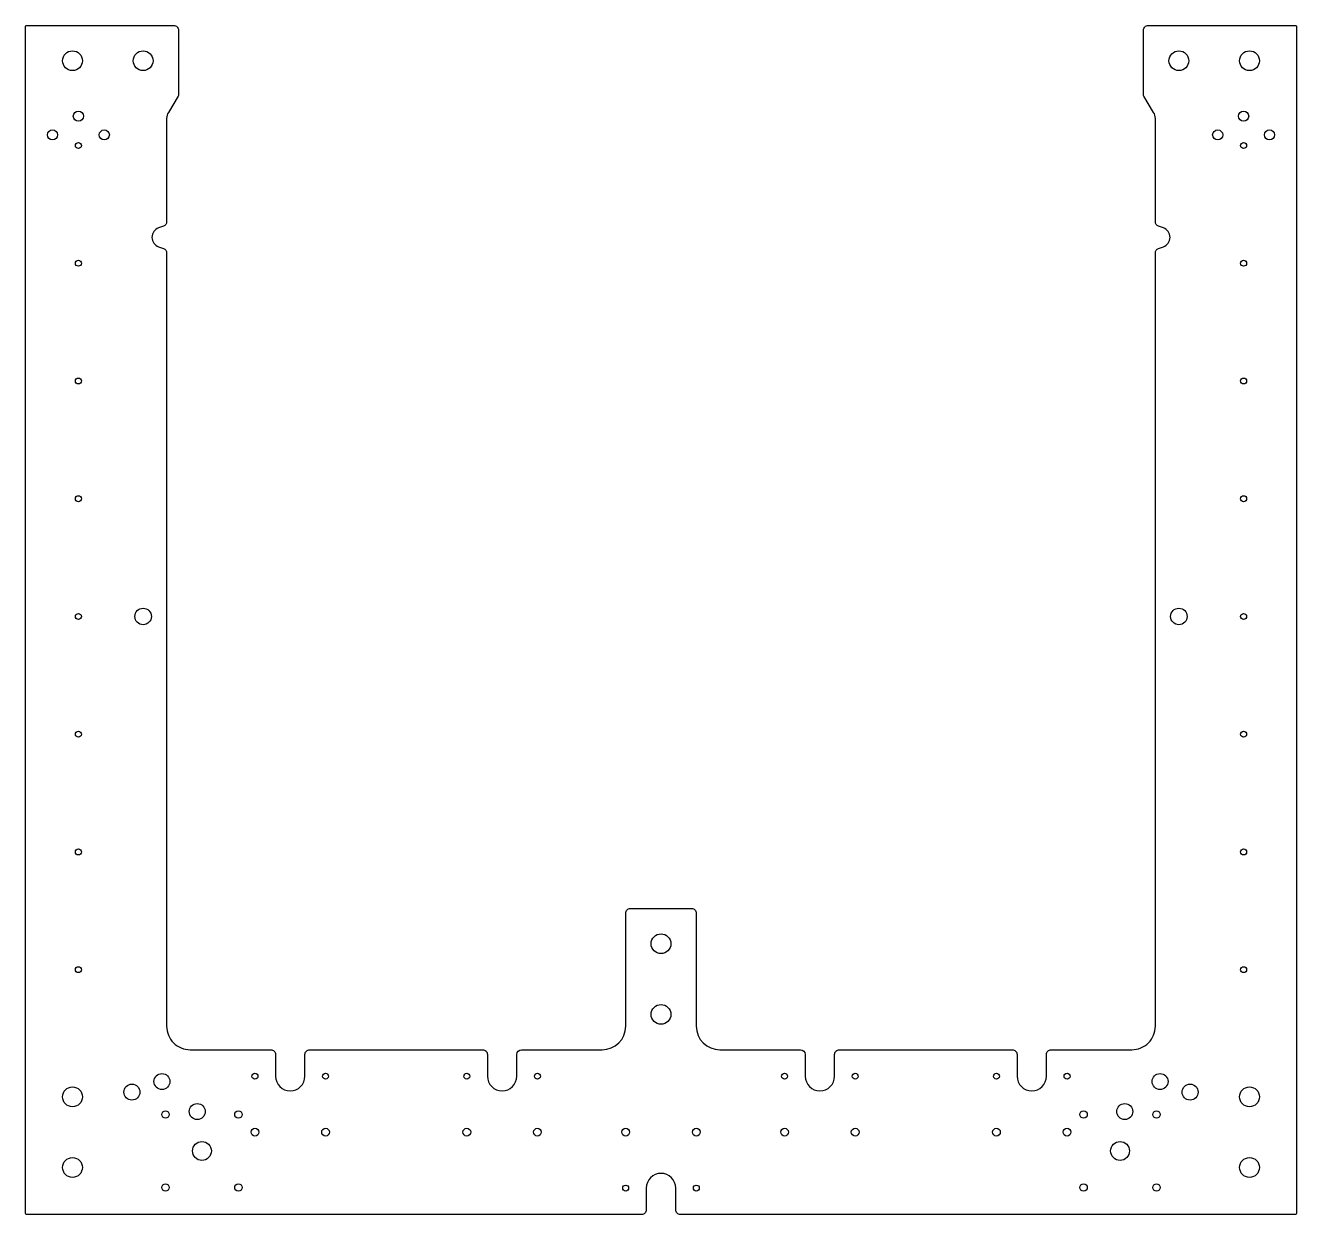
# Model space of a CAD drawing. Header units: millimetres. Extents: x -270 to 270, y -248 to 258.
import ezdxf

# ---------------------------------------------------------------- set-up
doc = ezdxf.new("R2010")
doc.units = ezdxf.units.MM
doc.layers.get('0').update_dxf_attribs({"linetype": 'CONTINUOUS'})

msp = doc.modelspace()

# ---------------------------------------------------------------- linework, layer by layer
msp.add_lwpolyline([(210, 160.85, -0.315299), (211.32, 162.73), (213.45, 163.51, 0.700208), (213.45, 171.49), (211.32, 172.27, -0.315299), (210, 174.15), (210, 218, 0.135856), (209.29, 220.57), (205.14, 227.49, -0.135856), (205, 228), (205, 255.5, -0.414214), (207, 257.5), (269.5, 257.5, -0.414214), (270, 257), (270, -247, -0.412837), (269.5, -247.5), (8.25, -247.5, -0.414214), (6.25, -245.5), (6.25, -236.25, 1), (-6.25, -236.25), (-6.25, -245.5, -0.414214), (-8.25, -247.5), (-269.5, -247.5, -0.412837), (-270, -247), (-270, 257, -0.414214), (-269.5, 257.5), (-207, 257.5, -0.414214), (-205, 255.5), (-205, 228, -0.135856), (-205.14, 227.49), (-209.29, 220.57, 0.135856), (-210, 218), (-210, 174.15, -0.315299), (-211.32, 172.27), (-213.45, 171.49, 0.700208), (-213.45, 163.51), (-211.32, 162.73, -0.315299), (-210, 160.85), (-210, -167.5, 0.414214), (-200, -177.5), (-165.75, -177.5, -0.414214), (-163.75, -179.5), (-163.75, -188.75, 1), (-151.25, -188.75), (-151.25, -179.5, -0.414214), (-149.25, -177.5), (-75.75, -177.5, -0.414214), (-73.75, -179.5), (-73.75, -188.75, 1), (-61.25, -188.75), (-61.25, -179.5, -0.414213), (-59.25, -177.5), (-25, -177.5, 0.414213), (-15, -167.5), (-15, -119.5, -0.414214), (-13, -117.5), (13, -117.5, -0.414214), (15, -119.5), (15, -167.5, 0.414213), (25, -177.5), (59.25, -177.5, -0.414213), (61.25, -179.5), (61.25, -188.75, 1), (73.75, -188.75), (73.75, -179.5, -0.414214), (75.75, -177.5), (149.25, -177.5, -0.414214), (151.25, -179.5), (151.25, -188.75, 1), (163.75, -188.75), (163.75, -179.5, -0.414214), (165.75, -177.5), (200, -177.5, 0.414214), (210, -167.5)], format="xyb", close=True)
for centre, radius in [((-250, 242.5), 4.2), ((-220, 242.5), 4.2), ((220, 242.5), 4.2), ((250, 242.5), 4.2), ((-247.5, 219), 2.15), ((247.5, 219), 2.15), ((-258.5, 211), 2.15), ((-236.5, 211), 2.15), ((236.5, 211), 2.15), ((258.5, 211), 2.15), ((-247.5, 206.5), 1.26), ((247.5, 206.5), 1.26), ((-247.5, 156.5), 1.26), ((247.5, 156.5), 1.26), ((-247.5, 106.5), 1.26), ((247.5, 106.5), 1.26), ((-247.5, 56.5), 1.26), ((247.5, 56.5), 1.26), ((-247.5, 6.5), 1.26), ((-220, 6.5), 3.5), ((220, 6.5), 3.5), ((247.5, 6.5), 1.26), ((-247.5, -43.5), 1.26), ((247.5, -43.5), 1.26), ((-247.5, -93.5), 1.26), ((247.5, -93.5), 1.26), ((0, -132.5), 4.2), ((-247.5, -143.5), 1.26), ((247.5, -143.5), 1.26), ((0, -162.5), 4.2), ((-212, -191), 3.39), ((-172.5, -188.75), 1.26), ((-142.5, -188.75), 1.26), ((-82.5, -188.75), 1.26), ((-52.5, -188.75), 1.26), ((52.5, -188.75), 1.26), ((82.5, -188.75), 1.26), ((142.5, -188.75), 1.26), ((172.5, -188.75), 1.26), ((212, -191), 3.39), ((-250, -197.5), 4.2), ((-224.75, -195.5), 3.39), ((224.75, -195.5), 3.39), ((250, -197.5), 4.2), ((-210.5, -205), 1.6), ((-197, -203.75), 3.39), ((-179.5, -205), 1.6), ((179.5, -205), 1.6), ((197, -203.75), 3.39), ((210.5, -205), 1.6), ((-172.5, -212.5), 1.65), ((-142.5, -212.5), 1.65), ((-82.5, -212.5), 1.65), ((-52.5, -212.5), 1.65), ((-15, -212.5), 1.65), ((15, -212.5), 1.65), ((52.5, -212.5), 1.65), ((82.5, -212.5), 1.65), ((142.5, -212.5), 1.65), ((172.5, -212.5), 1.65), ((-195, -220.5), 4), ((195, -220.5), 4), ((-250, -227.5), 4.2), ((250, -227.5), 4.2), ((-210.5, -236), 1.6), ((-179.5, -236), 1.6), ((-15, -236.25), 1.26), ((15, -236.25), 1.26), ((179.5, -236), 1.6), ((210.5, -236), 1.6)]:
    msp.add_circle(centre, radius)

doc.saveas('drawing.dxf')
